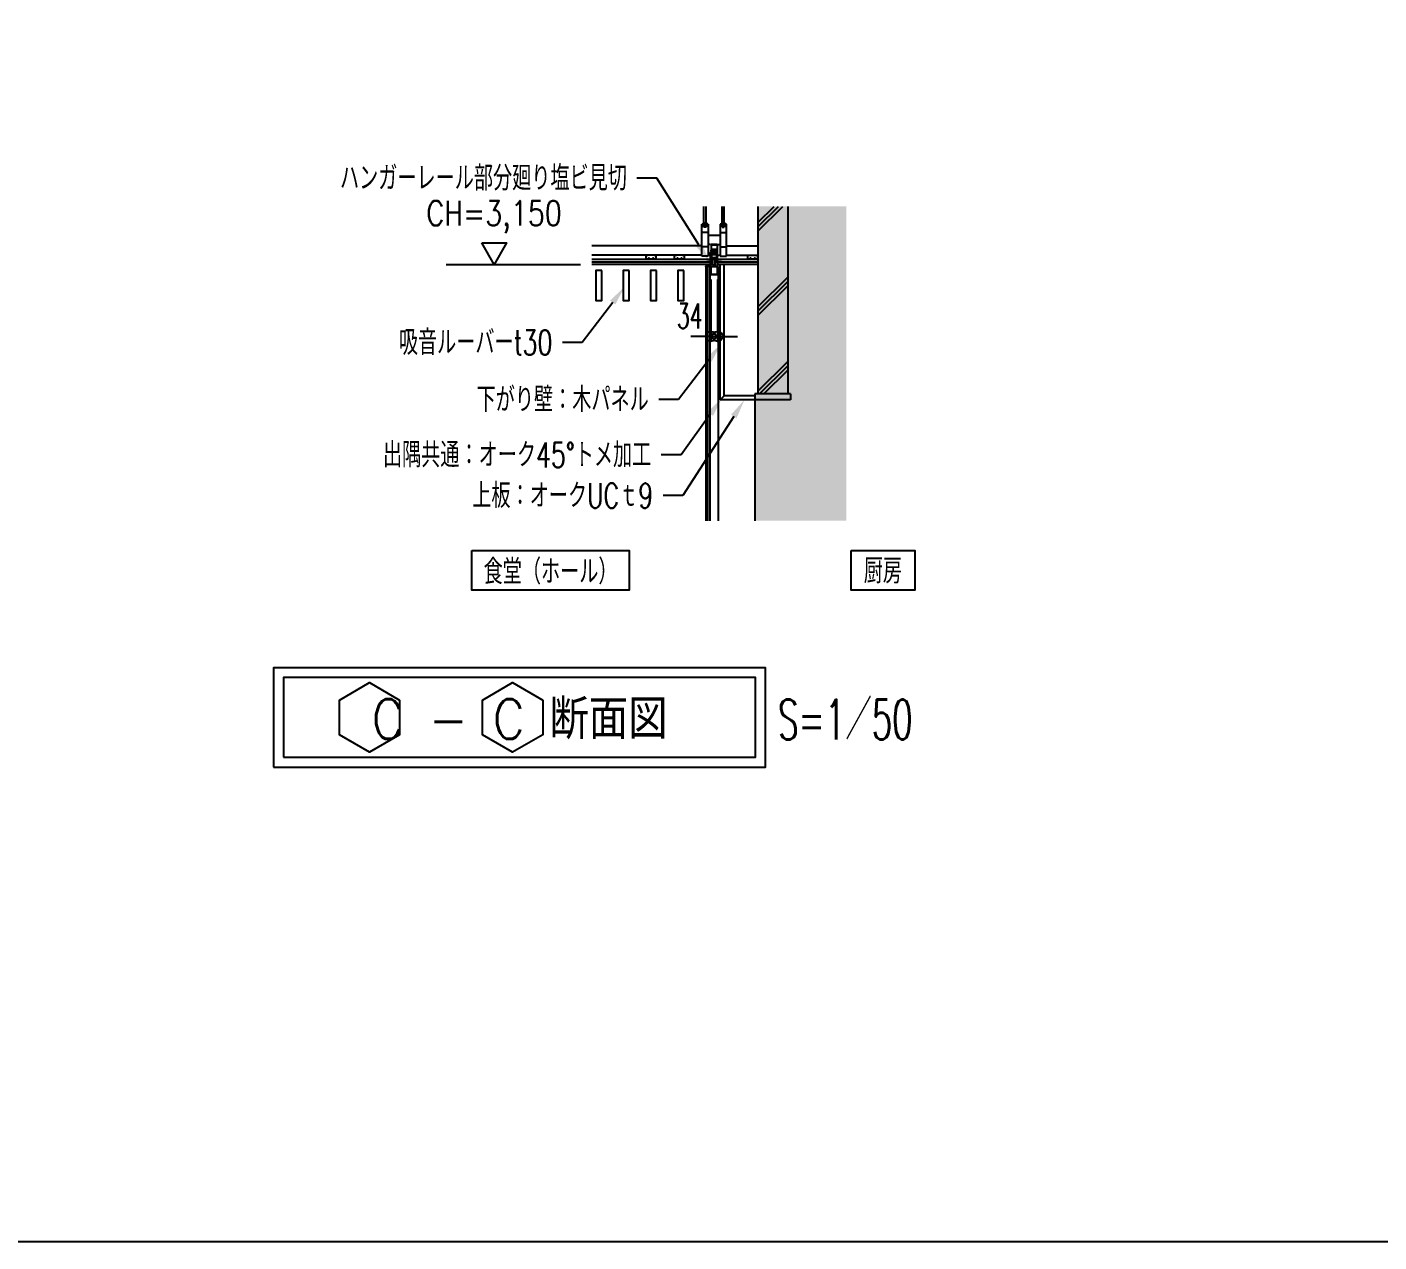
# Model space of a CAD drawing. Header units: millimetres. Extents: x -67913 to 128525, y -54442 to 63422.
# Drawn here: x -49482 to -42681, y -54442 to -48331 of the extents above; entities that cross this region are included whole.
import ezdxf
from ezdxf import colors
from ezdxf.entities.mleader import LeaderData, LeaderLine
from ezdxf.enums import TextEntityAlignment as Align
from ezdxf.math import Vec2, Vec3

# ---------------------------------------------------------------- set-up
doc = ezdxf.new("R2010")
doc.units = ezdxf.units.MM
doc.header["$LTSCALE"] = 500
doc.header["$PDMODE"] = 35
doc.layers.get('0').update_dxf_attribs({"plot": 0})
for name, color, linetype in [('001Waku', 7, 'Continuous'), ('120RcSec5', 7, 'Continuous'), ('143Hatch8', 5, 'Continuous'), ('143Solid8', 253, 'Continuous'), ('150RcSee5', 4, 'Continuous'), ('180RcSp5', 8, 'Continuous'), ('190Moji5', 8, 'Continuous'), ('1c0SteelG5', 5, 'Continuous'), ('220Kabe9', 7, 'Continuous'), ('240Stj9', 2, 'Continuous'), ('350Kigu', 4, 'Continuous'), ('390Kigo', 8, 'Continuous')]:
    doc.layers.add(name, color=color, linetype=linetype)
doc.layers.add('HOJO', color=211, linetype='Continuous', plot=False)
doc.styles.add('Annotative', font='simplex.shx', dxfattribs={"width": 0.7, "bigfont": 'extfont2.shx'})
doc.styles.add('Dim', font='simplex.shx', dxfattribs={"width": 0.6, "bigfont": 'extfont2.shx'})
doc.styles.get("Standard").update_dxf_attribs({"font": 'simplex.shx', "width": 0.7, "bigfont": 'extfont2.shx'})
doc.dimstyles.new('PRO1-50', dxfattribs={"dimscale": 50, "dimtxt": 2.5, "dimasz": 1, "dimexe": 0.5, "dimexo": 0.5, "dimgap": 0.8, "dimtad": 1, "dimdec": 3, "dimdsep": 46, "dimlunit": 6, "dimtxsty": 'Dim', "dimblk": 'ORIGIN', "dimcen": 0, "dimadec": 3, "dimazin": 2, "dimtfac": 1, "dimtdec": 3, "dimtix": 1, "dimtmove": 2, "dimatfit": 3, "dimldrblk": 'ORIGIN', "dimfxl": 0, "dimarcsym": 0})

# ---------------------------------------------------------------- blocks, each defined once
blk = doc.blocks.new('基準フロア記号')
at = {"color": 0, "linetype": 'ByBlock', "lineweight": -2}
blk.add_lwpolyline([(-1.25, 2.17), (1.25, 2.17), (0, 0), (-1.25, 2.17)], dxfattribs=at)
at = {"color": 0, "linetype": 'ByBlock', "lineweight": -2, "width": 0.8}
blk.add_attdef('基準フロア符号', text='', height=2.5, dxfattribs=at).set_placement((0, 3.17), align=Align.BOTTOM_CENTER)
blk = doc.blocks.new('_Origin')
at = {"color": 0, "linetype": 'ByBlock', "lineweight": -2}
blk.add_line((0, 0), (-1, 0), dxfattribs=at)
blk.add_circle((0, 0), 0.5, dxfattribs=at)
blk = doc.blocks.new('*D596')
at = {"layer": '180RcSp5', "color": 0, "lineweight": -2, "transparency": 16777216}
for p, q in [((-46042.7, -49601.4), (-46042.7, -49912.3)), ((-46008.7, -49601.4), (-46008.7, -49912.3)), ((-46092.7, -49887.3), (-46142.7, -49887.3)), ((-46042.7, -49887.3), (-46008.7, -49887.3)), ((-45958.7, -49887.3), (-45908.7, -49887.3))]:
    blk.add_line(p, q, dxfattribs=at)
at = {"layer": 'Defpoints', "color": 0, "transparency": 16777216}
for p in [(-46042.7, -49576.4), (-46008.7, -49576.4), (-46008.7, -49887.3)]:
    blk.add_point(p, dxfattribs=at)
at = {"layer": '180RcSp5', "color": 0, "lineweight": -2, "transparency": 16777216, "xscale": 50, "yscale": 50, "zscale": 50}
blk.add_blockref('_Origin', (-46042.7, -49887.3), dxfattribs=at)
at = {"layer": '180RcSp5', "color": 0, "lineweight": -2, "transparency": 16777216, "xscale": 50, "yscale": 50, "zscale": 50, "rotation": 180}
blk.add_blockref('_Origin', (-46008.7, -49887.3), dxfattribs=at)
at = {"layer": '180RcSp5', "color": 0, "transparency": 16777216, "insert": (-46148.4, -49784.8), "char_height": 125, "attachment_point": 5, "style": 'Dim'}
blk.add_mtext('34', dxfattribs=at)
blk = doc.blocks.new('*U594')
at = {"color": 7, "linetype": 'ByBlock', "lineweight": -2}
blk.add_lwpolyline([(-7.91, 2), (7.91, 2), (7.91, -2), (-7.91, -2)], close=True, dxfattribs=at)
at = {"color": 0, "linetype": 'ByBlock', "lineweight": -2, "width": 0.7}
blk.add_attdef('室名', text='', height=2.5, dxfattribs=at).set_placement((0, 0), align=Align.MIDDLE)
blk = doc.blocks.new('*U595')
at = {"color": 7, "linetype": 'ByBlock', "lineweight": -2}
blk.add_lwpolyline([(-3.2, 2), (3.2, 2), (3.2, -2), (-3.2, -2)], close=True, dxfattribs=at)
at = {"color": 0, "linetype": 'ByBlock', "lineweight": -2, "width": 0.7}
blk.add_attdef('室名', text='', height=2.5, dxfattribs=at).set_placement((0, 0), align=Align.MIDDLE)

msp = doc.modelspace()

# ---------------------------------------------------------------- hatches: boundary and pattern name
at = {"layer": '143Hatch8', "linetype": 'Continuous'}
h = msp.add_hatch(dxfattribs=at)
h.set_pattern_fill('RC_2', scale=30, pattern_type=2)
h.set_pattern_definition([(45, (75.56, 384.85), (-212.132, 212.132), []), (45, (97.3, 384.85), (-212.132, 212.132), []), (45, (119.06, 384.85), (-212.132, 212.132), [])])
h.paths.add_polyline_path([(-45805.7333, -49233.4836), (-45655.7333, -49233.4836), (-45655.7333, -50175.9736), (-45805.7333, -50175.9736)])
at = {"layer": '143Solid8'}
msp.add_hatch(color=254, dxfattribs=at).paths.add_polyline_path([(-45820.7333, -50814.2055), (-45820.7333, -50175.9736), (-45805.7333, -50175.9736), (-45805.7333, -49233.4836), (-45361.0574, -49233.4836), (-45361.0574, -50814.2055)])

# ---------------------------------------------------------------- linework, layer by layer
msp.add_lwpolyline([(-46008.025, -49525.9736), (-46008.025, -49505.1403)])
at = {"layer": '001Waku', "ltscale": 0.008}
for points in [[(-48242.1411, -52053.5683), (-45767.1411, -52053.5683), (-45767.1411, -51553.5683), (-48242.1411, -51553.5683)], [(-48192.1411, -52003.5683), (-45817.1411, -52003.5683), (-45817.1411, -51603.5683), (-48192.1411, -51603.5683)], [(-47607.9911, -51716.0683), (-47607.9911, -51891.0683), (-47759.5456, -51978.5683), (-47911.1, -51891.0683), (-47911.1, -51716.0683), (-47759.5456, -51628.5683)], [(-46888.2249, -51716.0683), (-46888.2249, -51891.0683), (-47039.7794, -51978.5683), (-47191.3338, -51891.0683), (-47191.3338, -51716.0683), (-47039.7794, -51628.5683)]]:
    msp.add_lwpolyline(points, close=True, dxfattribs=at)
at = {"layer": '120RcSec5'}
for points in [[(-45805.7333, -49233.4836), (-45805.7333, -50175.9736)], [(-45655.7333, -49233.4836), (-45655.7333, -50175.9736)], [(-45820.7333, -50175.9736), (-45820.7333, -50205.9736)], [(-45640.7333, -50175.9736), (-45820.7333, -50175.9736)], [(-45640.7333, -50175.9736), (-45640.7333, -50205.9736)], [(-45640.7333, -50205.9736), (-45820.7333, -50205.9736)]]:
    msp.add_lwpolyline(points, dxfattribs=at)
at = {"layer": '150RcSee5'}
msp.add_lwpolyline([(-45820.7333, -50205.9736), (-45820.7333, -50814.2055)], dxfattribs=at)
at = {"layer": '190Moji5'}
msp.add_line((-47374.3266, -49525.9736), (-46698.0948, -49525.9736), dxfattribs=at)
at = {"layer": '1c0SteelG5'}
for p, q in [((-46076.9719, -49338.4736), (-46076.9719, -49233.4836)), ((-46066.5552, -49338.4736), (-46066.5552, -49233.4836)), ((-45984.9114, -49338.4736), (-45984.9114, -49233.4836)), ((-45974.4948, -49338.4736), (-45974.4948, -49233.4836)), ((-46087.3886, -49484.307), (-46087.3886, -49322.8486)), ((-46087.3886, -49322.8486), (-46056.1386, -49322.8486)), ((-46056.1386, -49328.057), (-46087.3886, -49328.057)), ((-46056.1386, -49364.5153), (-46087.3886, -49364.5153)), ((-46061.3469, -49317.6403), (-46082.1802, -49317.6403)), ((-46082.1802, -49317.6403), (-46082.1802, -49322.8486)), ((-46082.1802, -49333.2653), (-46082.1802, -49328.057)), ((-46061.3469, -49333.2653), (-46082.1802, -49333.2653)), ((-46066.5552, -49338.4736), (-46076.9719, -49338.4736)), ((-46061.3469, -49322.8486), (-46061.3469, -49317.6403)), ((-46061.3469, -49328.057), (-46061.3469, -49333.2653)), ((-46056.1386, -49322.8486), (-46056.1386, -49484.307)), ((-45964.0781, -49322.8486), (-45995.3281, -49322.8486)), ((-45995.3281, -49322.8486), (-45995.3281, -49484.307)), ((-45995.3281, -49328.057), (-45964.0781, -49328.057)), ((-45995.3281, -49364.5153), (-45964.0781, -49364.5153)), ((-45990.1198, -49317.6403), (-45969.2864, -49317.6403)), ((-45990.1198, -49322.8486), (-45990.1198, -49317.6403)), ((-45990.1198, -49328.057), (-45990.1198, -49333.2653)), ((-45990.1198, -49333.2653), (-45969.2864, -49333.2653)), ((-45984.9114, -49338.4736), (-45974.4948, -49338.4736)), ((-45969.2864, -49322.8486), (-45969.2864, -49317.6403)), ((-45969.2864, -49328.057), (-45969.2864, -49333.2653)), ((-45964.0781, -49484.307), (-45964.0781, -49322.8486)), ((-46056.1386, -49437.432), (-46087.3886, -49437.432)), ((-45995.3281, -49437.432), (-45964.0781, -49437.432)), ((-46056.1386, -49484.307), (-46087.3886, -49484.307)), ((-45995.3281, -49484.307), (-45964.0781, -49484.307)), ((-46006.15, -49537.6403), (-46006.15, -50814.2055)), ((-46004.9, -49536.3903), (-46004.9, -50814.2055))]:
    msp.add_line(p, q, dxfattribs=at)
for points in [[(-46056.1386, -49378.057), (-45995.3281, -49378.057)], [(-46043.4417, -49424.932), (-46056.1386, -49424.932)], [(-46008.025, -49424.932), (-45995.3281, -49424.932)], [(-46043.4417, -49479.0986), (-46056.1386, -49479.0986)], [(-46008.025, -49479.0986), (-45995.3281, -49479.0986)], [(-46046.5667, -49536.3903), (-46004.9, -49536.3903)], [(-46046.5667, -49536.3903), (-46046.5667, -49552.0153)], [(-46046.5667, -49552.0153), (-46045.3167, -49552.0153)], [(-46006.15, -49537.6403), (-46045.3167, -49537.6403)], [(-46045.3167, -49537.6403), (-46045.3167, -49552.0153)]]:
    msp.add_lwpolyline(points, dxfattribs=at)
at = {"layer": '220Kabe9'}
msp.add_line((-46067.4, -49536.3903), (-46067.4, -50814.2055), dxfattribs=at)
at = {"layer": '220Kabe9', "color": 6}
for p, q in [((-46059.0667, -49536.3903), (-46059.0667, -50814.2055)), ((-46046.5667, -49536.3903), (-46046.5667, -50814.2055))]:
    msp.add_line(p, q, dxfattribs=at)
for points in [[(-46043.4417, -49500.9736), (-46641.5314, -49500.9736)], [(-46043.4417, -49513.4736), (-46641.5314, -49513.4736)], [(-45805.7333, -49500.9736), (-46008.025, -49500.9736)], [(-45805.7333, -49513.4736), (-46008.025, -49513.4736)]]:
    msp.add_lwpolyline(points, dxfattribs=at)
at = {"layer": '220Kabe9'}
for points in [[(-46043.4417, -49525.9736), (-46641.5314, -49525.9736)], [(-45805.7333, -49525.9736), (-46008.025, -49525.9736)], [(-45995.7333, -50205.9736), (-45995.7333, -49525.9736)], [(-45975.7333, -50185.9736), (-45975.7333, -49525.9736)], [(-45975.7333, -50185.9736), (-45995.7333, -50205.9736)], [(-45820.7333, -50185.9736), (-45975.7333, -50185.9736)], [(-45820.7333, -50205.9736), (-45995.7333, -50205.9736)]]:
    msp.add_lwpolyline(points, dxfattribs=at)
at = {"layer": '240Stj9'}
for points in [[(-46087.3886, -49432.2236), (-46641.5314, -49432.2236)], [(-45964.0781, -49432.2236), (-45805.7333, -49432.2236)], [(-46087.3886, -49479.0986), (-46641.5314, -49479.0986)], [(-45964.0781, -49479.0986), (-45805.7333, -49479.0986)]]:
    msp.add_lwpolyline(points, dxfattribs=at)
at = {"layer": '240Stj9', "color": 7}
for points in [[(-46359.0667, -49481.182), (-46369.4833, -49481.182), (-46369.4833, -49497.8486), (-46359.0667, -49497.8486), (-46353.8583, -49492.6403), (-46348.65, -49497.8486), (-46338.2333, -49497.8486), (-46333.025, -49492.6403), (-46327.8167, -49497.8486), (-46317.4, -49497.8486), (-46317.4, -49481.182), (-46327.8167, -49481.182)], [(-46215.8375, -49481.182), (-46226.2542, -49481.182), (-46226.2542, -49497.8486), (-46215.8375, -49497.8486), (-46210.6292, -49492.6403), (-46205.4208, -49497.8486), (-46195.0042, -49497.8486), (-46189.7958, -49492.6403), (-46184.5875, -49497.8486), (-46174.1708, -49497.8486), (-46174.1708, -49481.182), (-46184.5875, -49481.182)], [(-45847.4, -49481.182), (-45857.8167, -49481.182), (-45857.8167, -49497.8486), (-45847.4, -49497.8486), (-45842.1917, -49492.6403), (-45836.9833, -49497.8486), (-45826.5667, -49497.8486), (-45821.3583, -49492.6403), (-45816.15, -49497.8486), (-45805.7333, -49497.8486), (-45805.7333, -49481.182), (-45816.15, -49481.182)]]:
    msp.add_lwpolyline(points, dxfattribs=at)
at = {"layer": '350Kigu'}
for p, q in [((-46010.1083, -49424.932), (-46041.3583, -49424.932)), ((-46041.3583, -49424.932), (-46041.3583, -49463.4736)), ((-46010.1083, -49424.932), (-46041.3583, -49424.932)), ((-46041.3583, -49424.932), (-46041.3583, -49463.4736)), ((-46010.1083, -49429.0986), (-46041.3583, -49429.0986)), ((-46010.1083, -49429.0986), (-46041.3583, -49429.0986)), ((-46033.025, -49429.0986), (-46033.025, -49424.932)), ((-46018.4417, -49429.0986), (-46018.4417, -49424.932)), ((-46010.1083, -49424.932), (-46010.1083, -49463.4736)), ((-46010.1083, -49424.932), (-46010.1083, -49463.4736)), ((-46043.4417, -49504.0986), (-46043.4417, -49464.5153)), ((-46009.0667, -49463.4736), (-46042.4, -49463.4736)), ((-46042.4, -49505.1403), (-46033.5458, -49505.1403)), ((-46010.1083, -49450.9736), (-46041.3583, -49450.9736)), ((-46041.3583, -49456.8997), (-46041.3583, -49454.0986)), ((-46041.3583, -49454.0986), (-46010.1083, -49454.0986)), ((-46010.1083, -49454.0986), (-46041.3583, -49454.0986)), ((-46010.1083, -49454.0986), (-46041.3583, -49454.0986)), ((-46010.1083, -49456.8997), (-46041.3583, -49456.8997)), ((-46041.3583, -49456.8997), (-46010.1083, -49456.8997)), ((-46041.3583, -49456.8997), (-46010.1083, -49456.8997)), ((-46031.2021, -49463.4736), (-46041.3583, -49463.4736)), ((-46031.2021, -49463.4736), (-46041.3583, -49463.4736)), ((-46040.4208, -49468.5778), (-46040.4208, -49497.8486)), ((-46039.4313, -49482.333), (-46039.2746, -49482.333)), ((-46039.275, -49482.333), (-46039.4313, -49482.333)), ((-46039.4313, -49482.333), (-46039.4313, -49486.4893)), ((-46039.4313, -49482.333), (-46039.275, -49482.333)), ((-46039.4313, -49486.4893), (-46039.275, -49486.4893)), ((-46012.1917, -49476.5986), (-46039.275, -49476.5986)), ((-46039.275, -49492.2236), (-46039.275, -49476.5986)), ((-46012.1917, -49492.2236), (-46039.275, -49492.2236)), ((-46026.2184, -49466.4945), (-46038.3375, -49466.4945)), ((-46038.3375, -49499.932), (-46037.5042, -49499.932)), ((-46036.4625, -49500.9736), (-46036.4625, -49501.4945)), ((-46036.15, -49476.5986), (-46036.15, -49467.0153)), ((-46036.15, -49501.807), (-46036.15, -49492.2236)), ((-46035.9417, -49466.807), (-46032.5042, -49466.807)), ((-46032.5042, -49502.0153), (-46035.9417, -49502.0153)), ((-46035.9417, -49502.0153), (-46032.7125, -49502.0153)), ((-46034.8479, -49457.2236), (-46016.6188, -49457.2236)), ((-46034.8479, -49461.3903), (-46034.8479, -49457.2236)), ((-46034.8479, -49457.2236), (-46016.6188, -49457.2236)), ((-46034.8479, -49461.3903), (-46034.8479, -49457.2236)), ((-46034.8479, -49458.7861), (-46034.8479, -49460.8695)), ((-46031.2021, -49461.3903), (-46034.8479, -49461.3903)), ((-46031.2021, -49461.3903), (-46034.8479, -49461.3903)), ((-46034.3271, -49458.2653), (-46017.1396, -49458.2653)), ((-46034.3271, -49461.3903), (-46017.1396, -49461.3903)), ((-46032.5042, -49476.5986), (-46032.5042, -49466.807)), ((-46032.0237, -49472.476), (-46032.5042, -49466.807)), ((-46032.5042, -49502.0153), (-46032.5042, -49492.2236)), ((-46032.0237, -49496.3463), (-46032.5042, -49502.0153)), ((-46032.5042, -49502.2236), (-46032.5042, -49504.0986)), ((-46031.5048, -49472.9528), (-46019.9619, -49472.9528)), ((-46019.9619, -49495.8695), (-46031.5048, -49495.8695)), ((-46031.4625, -49526.5997), (-46031.4625, -49495.8695)), ((-46031.2021, -49461.3903), (-46031.2021, -49463.4736)), ((-46031.2021, -49461.3903), (-46031.2021, -49463.4736)), ((-46030.9417, -49466.4945), (-46028.4441, -49463.9969)), ((-46030.8374, -49463.4736), (-46030.8374, -49466.3902)), ((-46028.3375, -49463.8902), (-46030.5771, -49466.1298)), ((-46030.5771, -49466.4631), (-46030.5771, -49466.1298)), ((-46030.5771, -49466.4631), (-46020.8896, -49466.4631)), ((-46028.9625, -49463.2653), (-46028.9625, -49461.9111)), ((-46028.9625, -49463.2653), (-46022.5069, -49463.2653)), ((-46028.8583, -49457.2236), (-46028.8583, -49450.9736)), ((-46028.4441, -49463.4736), (-46028.4441, -49463.9969)), ((-46027.5397, -49463.9969), (-46028.4441, -49463.9969)), ((-46027.9522, -49458.2653), (-46028.3375, -49458.6506)), ((-46028.3375, -49463.2653), (-46028.3375, -49458.6506)), ((-46028.3375, -49458.6506), (-46023.1292, -49458.6506)), ((-46028.3375, -49463.2653), (-46028.3375, -49458.6506)), ((-46028.3375, -49462.5309), (-46023.1292, -49462.5309)), ((-46027.8865, -49462.5309), (-46028.3375, -49463.3121)), ((-46028.3375, -49463.4737), (-46028.3375, -49463.2653)), ((-46028.3375, -49463.8902), (-46028.3375, -49463.4737)), ((-46028.3375, -49463.8902), (-46023.1292, -49463.8902)), ((-46028.2333, -49457.2236), (-46028.2333, -49450.9736)), ((-46027.8167, -49458.1298), (-46027.9522, -49458.2653)), ((-46027.8865, -49458.2653), (-46027.8865, -49458.1996)), ((-46027.8865, -49458.2653), (-46027.8865, -49462.5309)), ((-46027.8167, -49458.1298), (-46023.65, -49458.1298)), ((-46027.5397, -49463.4736), (-46027.5397, -49463.9969)), ((-46026.6377, -49463.9969), (-46024.829, -49463.9969)), ((-46026.6376, -49463.4736), (-46026.6376, -49463.9969)), ((-46025.8807, -49466.243), (-46026.0711, -49466.4335)), ((-46025.586, -49466.243), (-46025.3956, -49466.4335)), ((-46013.1292, -49466.4945), (-46025.2482, -49466.4945)), ((-46024.829, -49463.4736), (-46024.829, -49463.9969)), ((-46023.9269, -49463.4736), (-46023.9269, -49463.9969)), ((-46023.9269, -49463.9969), (-46023.0225, -49463.9969)), ((-46023.65, -49458.1298), (-46023.5145, -49458.2653)), ((-46023.5802, -49458.2653), (-46023.5802, -49458.1996)), ((-46023.5802, -49458.2653), (-46023.5802, -49462.5309)), ((-46023.5802, -49462.5309), (-46023.1292, -49463.3121)), ((-46023.5145, -49458.2653), (-46023.1292, -49458.6506)), ((-46023.2333, -49457.2236), (-46023.2333, -49450.9736)), ((-46023.1292, -49463.2653), (-46023.1292, -49458.6506)), ((-46023.1292, -49463.2653), (-46023.1292, -49458.6506)), ((-46023.1292, -49463.4737), (-46023.1292, -49463.2653)), ((-46023.1292, -49463.8902), (-46023.1292, -49463.4737)), ((-46023.1292, -49463.8902), (-46020.8896, -49466.1298)), ((-46023.0225, -49463.4736), (-46023.0225, -49463.9969)), ((-46020.5249, -49466.4945), (-46023.0225, -49463.9969)), ((-46022.6083, -49457.2236), (-46022.6083, -49450.9736)), ((-46022.5069, -49463.2653), (-46022.5042, -49463.2653)), ((-46022.5042, -49463.2653), (-46022.5042, -49461.9111)), ((-46020.8896, -49466.4631), (-46020.8896, -49466.1298)), ((-46020.6292, -49463.4736), (-46020.6292, -49466.3902)), ((-46020.2646, -49461.3903), (-46020.2646, -49463.4736)), ((-46016.6188, -49461.3903), (-46020.2646, -49461.3903)), ((-46020.2646, -49461.3903), (-46020.2646, -49463.4736)), ((-46016.6188, -49461.3903), (-46020.2646, -49461.3903)), ((-46020.2646, -49463.4736), (-46010.1083, -49463.4736)), ((-46020.2646, -49463.4736), (-46010.1083, -49463.4736)), ((-46020.0042, -49526.5997), (-46020.0042, -49495.8695)), ((-46019.4429, -49472.476), (-46018.9625, -49466.807)), ((-46019.4429, -49472.476), (-46018.9625, -49466.807)), ((-46019.4429, -49496.3463), (-46018.9625, -49502.0153)), ((-46019.4429, -49496.3463), (-46018.9625, -49502.0153)), ((-46018.9625, -49466.807), (-46015.525, -49466.807)), ((-46018.9625, -49476.5986), (-46018.9625, -49466.807)), ((-46018.9625, -49502.0153), (-46018.9625, -49492.2236)), ((-46015.525, -49502.0153), (-46018.9625, -49502.0153)), ((-46018.9625, -49502.2236), (-46018.9625, -49504.0986)), ((-46018.7542, -49502.0153), (-46015.525, -49502.0153)), ((-46017.9208, -49505.1403), (-46009.0667, -49505.1403)), ((-46016.6188, -49457.2236), (-46016.6188, -49461.3903)), ((-46016.6188, -49457.2236), (-46016.6188, -49461.3903)), ((-46016.6188, -49460.8695), (-46016.6188, -49458.7861)), ((-46015.3167, -49476.5986), (-46015.3167, -49467.0153)), ((-46015.3167, -49501.807), (-46015.3167, -49492.2236)), ((-46015.0042, -49500.9736), (-46015.0042, -49501.4945)), ((-46013.9625, -49499.932), (-46013.1292, -49499.932)), ((-46012.1917, -49492.2236), (-46012.1917, -49476.5986)), ((-46012.1917, -49482.333), (-46012.0354, -49482.333)), ((-46012.1917, -49486.4893), (-46012.0354, -49486.4893)), ((-46012.0355, -49482.333), (-46012.1916, -49482.333)), ((-46012.1913, -49482.333), (-46012.0354, -49482.333)), ((-46012.0354, -49482.333), (-46012.0354, -49486.4893)), ((-46011.0458, -49468.5778), (-46011.0458, -49497.8486)), ((-46010.1083, -49454.0986), (-46010.1083, -49456.8997)), ((-46008.025, -49504.0986), (-46008.025, -49464.5153)), ((-46042.7333, -49536.3903), (-46042.7333, -49576.3903)), ((-46042.7333, -49576.0778), (-46042.7333, -49536.7028)), ((-46042.7333, -49576.0778), (-46042.7333, -49536.7028)), ((-46008.7333, -49576.3903), (-46042.7333, -49576.3903)), ((-46042.6292, -49574.6173), (-46042.6292, -49536.9111)), ((-46042.6292, -49574.6173), (-46042.6292, -49536.9111)), ((-46042.6292, -49574.6718), (-46042.6292, -49574.6173)), ((-46042.6292, -49574.6718), (-46042.6292, -49574.6173)), ((-46042.4208, -49536.3903), (-46042.1083, -49536.3903)), ((-46042.4208, -49536.3903), (-46042.1083, -49536.3903)), ((-46009.0458, -49576.3903), (-46042.4208, -49576.3903)), ((-46009.0458, -49576.3903), (-46042.4208, -49576.3903)), ((-46009.3583, -49536.3903), (-46042.1083, -49536.3903)), ((-46009.3583, -49536.3903), (-46042.1083, -49536.3903)), ((-46042.1083, -49575.1926), (-46009.3583, -49575.1926)), ((-46042.1083, -49575.1926), (-46009.3583, -49575.1926)), ((-46031.4625, -49526.5997), (-46020.0042, -49526.5997)), ((-46030.4208, -49526.5997), (-46030.4208, -49536.3903)), ((-46021.0458, -49526.5997), (-46021.0458, -49536.3903)), ((-46009.0458, -49536.3903), (-46009.3583, -49536.3903)), ((-46009.0458, -49536.3903), (-46009.3583, -49536.3903)), ((-46008.8375, -49574.6173), (-46008.8375, -49536.9111)), ((-46008.8375, -49574.6173), (-46008.8375, -49536.9111)), ((-46008.8375, -49574.6718), (-46008.8375, -49574.6173)), ((-46008.8375, -49574.6718), (-46008.8375, -49574.6173)), ((-46008.7333, -49536.3903), (-46008.7333, -49576.3903)), ((-46008.7333, -49576.0778), (-46008.7333, -49536.7028)), ((-46008.7333, -49576.0778), (-46008.7333, -49536.7028))]:
    msp.add_line(p, q, dxfattribs=at)
for points in [[(-46062.4417, -49511.9736), (-46062.4417, -49512.9736), (-46043.4417, -49512.9736), (-46043.4417, -49525.9736), (-46050.4417, -49525.9736), (-46050.4417, -49526.4736), (-46042.4417, -49526.9736), (-46042.4417, -49512.9736), (-46034.4417, -49512.9736), (-46034.4417, -49511.9736)], [(-45989.025, -49511.9736), (-45989.025, -49512.9736), (-46008.025, -49512.9736), (-46008.025, -49525.9736), (-46001.025, -49525.9736), (-46001.025, -49526.4736), (-46009.025, -49526.9736), (-46009.025, -49512.9736), (-46017.025, -49512.9736), (-46017.025, -49511.9736)]]:
    msp.add_lwpolyline(points, close=True, dxfattribs=at)
for points in [[(-46043.4417, -49525.9736), (-46043.4417, -49505.1403)], [(-46067.4, -49536.3903), (-46067.4, -49533.2653), (-46025.7333, -49533.2653), (-46025.7333, -49536.3903), (-46067.4, -49536.3903)]]:
    msp.add_lwpolyline(points, dxfattribs=at)
at = {"layer": '350Kigu', "color": 7}
for points in [[(-46590.7333, -49555.9736), (-46620.7333, -49555.9736), (-46620.7333, -49705.9736), (-46590.7333, -49705.9736)], [(-46453.2333, -49555.9736), (-46483.2333, -49555.9736), (-46483.2333, -49705.9736), (-46453.2333, -49705.9736)], [(-46315.7333, -49555.9736), (-46345.7333, -49555.9736), (-46345.7333, -49705.9736), (-46315.7333, -49705.9736)], [(-46178.2333, -49555.9736), (-46208.2333, -49555.9736), (-46208.2333, -49705.9736), (-46178.2333, -49705.9736)]]:
    msp.add_lwpolyline(points, close=True, dxfattribs=at)
at = {"layer": '350Kigu'}
for centre, radius, start, end in [((-46042.4, -49464.5153), 1.0417, 90, 180), ((-46042.4, -49504.0986), 1.0417, 180, 270), ((-46038.3375, -49468.5778), 2.0833, 90, 180), ((-46038.3375, -49497.8486), 2.0833, 180, 270), ((-46037.5042, -49500.9736), 1.0417, 0, 90), ((-46035.9417, -49501.4945), 0.5208, 180, 270), ((-46035.9417, -49467.0153), 0.2083, 90, 180), ((-46035.9417, -49467.0153), 0.2083, 90, 180), ((-46035.9417, -49501.807), 0.2083, 180, 270), ((-46034.3271, -49458.7861), 0.5208, 90, 180), ((-46034.3271, -49460.8695), 0.5208, 180, 270), ((-46033.5458, -49504.0986), 1.0417, 270, 0), ((-46032.7125, -49502.2236), 0.2083, 0, 90), ((-46031.5048, -49472.432), 0.5208, 184.844007, 270), ((-46031.5048, -49472.432), 0.5208, 184.844007, 270), ((-46031.5048, -49496.3903), 0.5208, 90, 175.15605962), ((-46027.9684, -49466.1277), 0.5784, 151.258076, 177.37758), ((-45618.3833, -49671.9197), 458.9563, 153.061488, 153.320601), ((-45617.2209, -49672.0508), 459.2478, 153.06162, 153.320569), ((-46026.2184, -49466.2861), 0.2083, 270, 315), ((-46025.7333, -49466.3903), 0.2083, 45, 135), ((-46025.2482, -49466.2861), 0.2083, 225.00020257, 270), ((-46434.2457, -49672.0508), 459.2478, 26.679431, 26.93838), ((-46433.0833, -49671.9197), 458.9563, 26.679399, 26.938512), ((-46023.4982, -49466.1277), 0.5784, 2.62242, 28.741924), ((-46019.9619, -49472.432), 0.5208, 270, 355.15594544), ((-46019.9619, -49472.432), 0.5208, 270, 355.15594544), ((-46019.9619, -49496.3903), 0.5208, 4.8439307, 90), ((-46018.7542, -49502.2236), 0.2083, 90, 180), ((-46017.9208, -49504.0986), 1.0417, 180, 270), ((-46017.1396, -49458.7861), 0.5208, 0, 90.000003), ((-46017.1396, -49460.8695), 0.5208, 270, 0), ((-46015.525, -49467.0153), 0.2083, 0, 90), ((-46015.525, -49501.4945), 0.5208, 270, 0), ((-46015.525, -49501.807), 0.2083, 270, 0), ((-46013.9625, -49500.9736), 1.0417, 90, 180), ((-46013.1292, -49468.5778), 2.0833, 0, 90), ((-46013.1292, -49497.8486), 2.0833, 270, 0), ((-46009.0667, -49464.5153), 1.0417, 0, 90), ((-46009.0667, -49504.0986), 1.0417, 270, 0), ((-46042.4208, -49536.7028), 0.3125, 90, 180), ((-46042.4208, -49536.7028), 0.3125, 90, 180), ((-46042.4208, -49576.0778), 0.3125, 180, 270), ((-46042.1083, -49536.9111), 0.5208, 90, 180), ((-46042.1083, -49536.9111), 0.5208, 90, 180), ((-46042.1083, -49574.6718), 0.5208, 180, 270), ((-46042.1083, -49574.6718), 0.5208, 180, 270), ((-46009.3583, -49536.9111), 0.5208, 0, 90), ((-46009.3583, -49536.9111), 0.5208, 0, 90), ((-46009.3583, -49574.6718), 0.5208, 270, 0), ((-46009.3583, -49574.6718), 0.5208, 270, 0), ((-46009.0458, -49536.7028), 0.3125, 0, 90), ((-46009.0458, -49536.7028), 0.3125, 0, 90), ((-46009.0458, -49576.0778), 0.3125, 270, 0), ((-46009.0458, -49576.0778), 0.3125, 270, 0)]:
    msp.add_arc(centre, radius, start, end, dxfattribs=at)
at = {"layer": '350Kigu', "extrusion": (0, 0, -1)}
for centre, start_param, end_param in [((-46029.4802, -49461.9111), 1.570796327, 6.283185307), ((-46021.9865, -49461.9111), 0, 4.712388981)]:
    msp.add_ellipse(centre, major_axis=(0, 0.5208), ratio=0.999168, start_param=start_param, end_param=end_param, dxfattribs=at)
at = {"layer": '350Kigu'}
for points in [[(-46027.5738, -49465.8493), (-46027.5904, -49465.8823), (-46027.603, -49465.9025), (-46027.6129, -49465.919), (-46027.6406, -49465.961), (-46027.6644, -49465.9921), (-46027.6765, -49466.0073), (-46027.739, -49466.0812), (-46027.7919, -49466.1283), (-46027.8282, -49466.1586), (-46027.9754, -49466.266), (-46028.1012, -49466.3156), (-46028.1826, -49466.3383), (-46028.3272, -49466.3528), (-46028.4405, -49466.3135), (-46028.481, -49466.2847), (-46028.5247, -49466.237), (-46028.5424, -49466.1506), (-46028.5445, -49466.1356), (-46028.5457, -49466.1193), (-46028.5457, -49466.1012)], [(-46023.8928, -49465.8493), (-46023.8762, -49465.8823), (-46023.8636, -49465.9025), (-46023.8537, -49465.919), (-46023.826, -49465.961), (-46023.8022, -49465.9921), (-46023.7901, -49466.0073), (-46023.7276, -49466.0812), (-46023.6747, -49466.1283), (-46023.6384, -49466.1586), (-46023.4912, -49466.266), (-46023.3654, -49466.3156), (-46023.284, -49466.3383), (-46023.1394, -49466.3528), (-46023.0261, -49466.3135), (-46022.9856, -49466.2847), (-46022.9419, -49466.237), (-46022.9242, -49466.1506), (-46022.9221, -49466.1356), (-46022.9209, -49466.1193), (-46022.9209, -49466.1012)]]:
    msp.add_open_spline(points, degree=5, knots=[0, 0, 0, 0, 0, 0, 0.545295776, 0.545295776, 0.545295776, 1.35057036, 1.35057036, 1.35057036, 4.336805488, 4.336805488, 4.336805488, 12.750691173, 12.750691173, 12.750691173, 19.75423944, 19.75423944, 19.75423944, 21.087703101, 21.087703101, 21.087703101, 21.087703101, 21.087703101, 21.087703101], dxfattribs=at)
at = {"layer": 'HOJO'}
msp.add_lwpolyline([(-50313.3333, -30000), (-32713.3333, -30000), (-32713.3333, -54441.8305), (-50313.3333, -54441.8305)], close=True, dxfattribs=at)

# ---------------------------------------------------------------- block references
at = {"layer": '190Moji5', "xscale": 50, "yscale": 50, "zscale": 50}
msp.add_blockref('基準フロア記号', (-47132.3584, -49525.9736), dxfattribs=at).add_auto_attribs({'基準フロア符号': 'CH=3,150'})
at = {"layer": '390Kigo', "xscale": 50, "yscale": 50, "zscale": 50}
for name, p, values in [('*U594', (-46848.5262, -51064.2102), {'室名': '食堂（ホール）'}), ('*U595', (-45176.529, -51064.2102), {'室名': '厨房'})]:
    msp.add_blockref(name, p, dxfattribs=at).add_auto_attribs(values)

# ---------------------------------------------------------------- texts
at = {"layer": '001Waku', "ltscale": 0.008}
for s, width, p in [('C - C 断面図', 0.9, (-47004.6411, -51803.5683)), ('S=1／50', 0.6, (-45365.5377, -51803.5683))]:
    msp.add_text(s, height=200, dxfattribs=dict(at, width=width)).set_placement(p, align=Align.MIDDLE)

# ---------------------------------------------------------------- dimensions: what is measured, and where the dimension line sits
at = {"layer": '180RcSp5'}
dim = msp.add_linear_dim(base=(-46008.7333, -49887.2619), p1=(-46042.7333, -49576.3903), p2=(-46008.7333, -49576.3903), dimstyle='PRO1-50', dxfattribs=at)
dim.commit()
dim.dimension.update_dxf_attribs({"geometry": '*D596', "text_midpoint": (-46148.4202, -49784.7619), "dimtype": 160})

# ---------------------------------------------------------------- leaders
at = {"layer": '190Moji5'}
ml = msp.add_multileader_mtext('Standard', dxfattribs=at)
ml.set_content('ハンガーレール部分廻り塩ビ見切', color=256, style='Annotative')
ml.set_leader_properties()
ml.build(insert=Vec2(0, 0))
ml.multileader.update_dxf_attribs({"dogleg_length": 2, "arrow_head_size": 100})
ctx = ml.context
ctx.base_point, ctx.char_height, ctx.arrow_head_size, ctx.landing_gap_size, ctx.plane_origin = Vec3(-48065.9651, -49090.9928), 125, 100, 50, Vec3(-41502.2783, -49536.7187)
ctx.text_align_type = 2
notes = []
notes.append((ctx, [(0, (1, 1, 0), (-46314.2984, -49090.9928), (-1, 0), 100, [(0, [(-46048.4417, -49511.9736)], 0, [])])]))
ctx.mtext.insert, ctx.mtext.rotation, ctx.mtext.width, ctx.mtext.defined_height, ctx.mtext.alignment, ctx.mtext.flow_direction = Vec3(-46464.2984, -49028.4928), -1.570796327, 2080.085969, 55.8756, 3, 5
ml = msp.add_multileader_mtext('Standard', dxfattribs=at)
ml.set_content('吸音ルーバーt30', color=256, style='Annotative')
ml.set_leader_properties()
ml.build(insert=Vec2(0, 0))
ml.multileader.update_dxf_attribs({"dogleg_length": 2, "arrow_head_size": 100})
ctx = ml.context
ctx.base_point, ctx.char_height, ctx.arrow_head_size, ctx.landing_gap_size, ctx.plane_origin = Vec3(-47719.2496, -49917.8156), 125, 100, 50, Vec3(-41546.3324, -50463.6122)
ctx.text_align_type = 2
notes.append((ctx, [(0, (1, 1, 0), (-46689.2496, -49917.8156), (-1, 0), 100, [(0, [(-46475.3709, -49637.327)], 0, [])])]))
ctx.mtext.insert, ctx.mtext.rotation, ctx.mtext.width, ctx.mtext.defined_height, ctx.mtext.alignment, ctx.mtext.flow_direction = Vec3(-46839.2496, -49855.3156), -1.570796327, 2080.085969, 55.8756, 3, 5
ml = msp.add_multileader_mtext('Standard', dxfattribs=at)
ml.set_content('下がり壁：木パネル', color=256, style='Annotative')
ml.set_leader_properties()
ml.build(insert=Vec2(0, 0))
ml.multileader.update_dxf_attribs({"dogleg_length": 2, "arrow_head_size": 100})
ctx = ml.context
ctx.base_point, ctx.char_height, ctx.arrow_head_size, ctx.landing_gap_size, ctx.plane_origin = Vec3(-47326.1134, -50205.1585), 125, 100, 50, Vec3(-41061.5296, -50750.955)
ctx.text_align_type = 2
notes.append((ctx, [(0, (1, 1, 0), (-46204.4467, -50205.1585), (-1, 0), 100, [(0, [(-45990.568, -49924.6698)], 0, [])])]))
ctx.mtext.insert, ctx.mtext.rotation, ctx.mtext.width, ctx.mtext.defined_height, ctx.mtext.alignment, ctx.mtext.flow_direction = Vec3(-46354.4467, -50142.6585), -1.570796327, 2080.085969, 55.8756, 3, 5
ml = msp.add_multileader_mtext('Standard', dxfattribs=at)
ml.set_content('出隅共通：オーク45°トメ加工', color=256, style='Annotative')
ml.set_leader_properties()
ml.build(insert=Vec2(0, 0))
ml.multileader.update_dxf_attribs({"dogleg_length": 2, "arrow_head_size": 100})
ctx = ml.context
ctx.base_point, ctx.char_height, ctx.arrow_head_size, ctx.landing_gap_size, ctx.plane_origin = Vec3(-47822.6933, -50483.3745), 125, 100, 50, Vec3(-41048.9428, -51007.5864)
ctx.text_align_type = 2
notes.append((ctx, [(0, (1, 1, 0), (-46191.8599, -50483.3745), (-1, 0), 100, [(0, [(-45985.7333, -50195.9736)], 0, [])])]))
ctx.mtext.insert, ctx.mtext.rotation, ctx.mtext.width, ctx.mtext.defined_height, ctx.mtext.alignment, ctx.mtext.flow_direction = Vec3(-46341.8599, -50420.8745), -1.570796327, 2080.085969, 55.8756, 3, 5
ml = msp.add_multileader_mtext('Standard', dxfattribs=at)
ml.set_content('上板：オークUCｔ9', color=256, style='Annotative')
ml.set_leader_properties()
ml.build(insert=Vec2(0, 0))
ml.multileader.update_dxf_attribs({"dogleg_length": 2, "arrow_head_size": 100})
ctx = ml.context
ctx.base_point, ctx.char_height, ctx.arrow_head_size, ctx.landing_gap_size, ctx.plane_origin = Vec3(-47350.687, -50688.0326), 125, 100, 50, Vec3(-40962.7057, -51027.4259)
ctx.text_align_type = 2
notes.append((ctx, [(0, (1, 1, 0), (-46182.3537, -50688.0326), (-1, 0), 100, [(0, [(-45872.928, -50205.9736)], 0, [])])]))
ctx.mtext.insert, ctx.mtext.rotation, ctx.mtext.width, ctx.mtext.defined_height, ctx.mtext.alignment, ctx.mtext.flow_direction = Vec3(-46332.3537, -50625.5326), -1.570796327, 2080.085969, 55.8756, 3, 5
for ctx, leaders in notes:
    for number, flags, end, landing, length, lines in leaders:
        leader = LeaderData()
        leader.index, (leader.has_last_leader_line, leader.has_dogleg_vector, leader.attachment_direction) = number, flags
        leader.last_leader_point, leader.dogleg_vector, leader.dogleg_length = Vec3(end), Vec3(landing), length
        for number, points, colour, breaks in lines:
            line = LeaderLine()
            line.index, line.vertices, line.color, line.breaks = number, Vec3.list(points), colors.encode_raw_color(colour), breaks
            leader.lines.append(line)
        ctx.leaders.append(leader)

doc.saveas('drawing.dxf')
